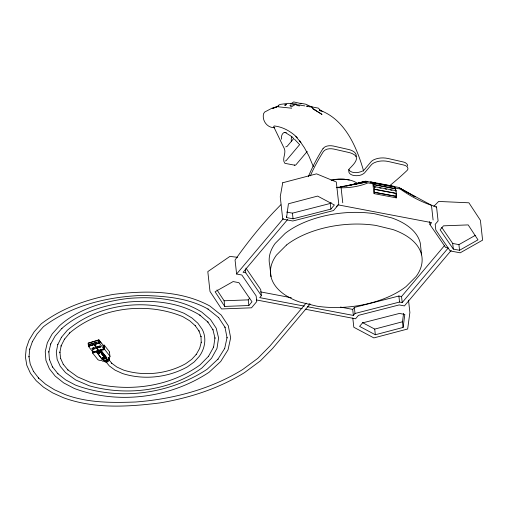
<?xml version="1.0" encoding="UTF-8"?>
<svg xmlns="http://www.w3.org/2000/svg" width="508" height="508" viewBox="0 0 508 508"><rect width="100%" height="100%" fill="white"/><g stroke="black" fill="none" stroke-linecap="round" stroke-linejoin="round"><path stroke-width="0.76" d="M98.425 353.352C99.117 353.644 100.514 352.095 98.412 353.447M103.594 354.267L102.102 354.355L103.581 354.444M407.606 165.913L407.238 164.294L405.644 162.89A9.315 5.029 -6.3 0 0 403.104 161.938L387.934 158.471C383.254 157.48 378.181 157.728 373.805 159.779A10.173 5.499 -6.3 0 0 370.916 161.938L364.515 169.526A7.811 4.223 -6.3 0 1 362.547 171.05C358.216 173.031 351.746 173.888 348.526 169.577M375.717 187.198L374.161 186.906L374.345 186.595L396.094 190.729L396.323 193.358L374.574 189.224L374.237 192.265L396.189 196.291A11.767 4.889 -79.2 0 1 395.992 197.803M375.018 192.418L395.986 196.399L396.323 193.358M98.609 353.333C101.187 352.895 98.095 353.104 98.895 353.409M102.299 353.333C103.537 352.654 101.543 354.222 101.263 353.301M102.413 358.248C101.549 358.242 104.654 357.88 103.657 358.858L104.216 358.572L103.397 358.394M102.438 358.299L102.4 357.867M102.959 355.625L103.181 355.105A0.921 0.495 -6.3 0 1 103.537 355.016L104.343 355.27L103.556 355.168A0.921 0.495 -6.3 0 0 103.2 355.263C102.286 355.727 104.191 356.025 103.892 355.238M102.87 358.083L102.489 358.204M286.582 217.583L288.423 203.778L317.602 196.088L334.372 204.984L330.886 209.118L293.065 218.815L286.582 217.583L286.423 216.167M403.098 327.431L404.832 314.458L399.44 313.43L362.515 322.904L359.575 326.384L375.336 334.753L403.098 327.431L402.476 321.78L403.6 313.385M104.324 356.165L105.181 356.222L103.803 356.47M356.14 156.661C356.832 154.165 354.705 152.032 352.666 150.984A15.894 8.585 -6.3 0 0 348.532 149.479L333.35 146.025C329.908 145.377 325.545 145.517 323.126 148.406M102.267 353.13L101.282 353.46M106.248 362.096L109.341 365.944L115.005 370.116L122.523 373.539C143.834 380.257 167.932 377.66 187.446 366.833L194.234 361.931L199.276 356.381C204.94 348.679 206.87 338.004 202.209 329.336L197.879 323.228L191.999 318.002L184.226 313.36C146.469 297.637 98.673 303.613 67.297 330.302L61.481 337.249L57.766 344.583L56.299 352.044L57.137 359.378L60.255 366.319L65.532 372.631L75.717 379.984L89.218 385.775C126.803 396.316 169.97 391.052 201.955 367.944L211.544 358.242L217.005 348.374L218.58 338.01L216.218 328.212L210.515 319.57L201.714 312.064C180.061 298.539 153.499 296.367 128.607 298.406C103.823 301.346 78.511 308.87 59.506 325.723L52.165 333.978L47.346 342.716L45.244 351.631L45.936 360.42L49.39 368.77L55.22 376.136L63.671 382.886L74.257 388.455C118.116 404.87 170.212 398.05 209.08 372.256L220.694 361.518L228.035 349.822L230.664 337.788L228.282 325.717L221.202 315.055L209.804 305.968C180.486 290.087 145.498 290.481 113.24 294.405C87.528 299.168 62.268 307.791 41.294 323.799L34.169 331.794L29.089 340.17L26.226 348.367L25.4 356.94L26.822 365.328L30.455 373.323L36.189 380.721L43.548 387.198L52.673 392.894L63.621 397.808C94.342 408.978 127.972 406.908 159.849 402.927C189.573 397.935 218.789 388.556 244.519 372.612L260.274 360.959L272.58 348.488L309.816 304.324M100.355 352.057L100.451 351.669M100.247 351.758C101.105 352.571 101.225 351.65 100.521 351.879M371.653 182.524L371.773 182.099L393.522 186.233L393.402 186.658L371.653 182.524L372.777 183.331L372.897 182.905L394.64 187.033L395.522 188.57L395.91 191.04L396.094 190.729M394.525 187.465L394.64 187.033M101.479 353.479L102.489 353.06M101.975 352.158L100.635 352.666L101.613 352.679L101.816 352.203M104.235 356.197C101.67 356.057 106.75 355.752 103.41 355.873C105.023 355.041 104.75 356.076 103.835 356.73C105.397 357.162 105.334 355.562 103.861 356.578M105.004 356.254L104 356.68L104.959 356.197M104.756 356.711C107.309 356.305 103.181 358.172 104.667 356.737M100.832 352.533L101.956 352.311M103.543 355.949L104.578 355.708L103.6 356.165M104.457 357.251L105.391 356.737M103.08 355.352L103.911 355.397L102.946 355.467M103.099 355.511L103.715 355.39M102.908 353.6C102.26 354.209 103.257 353.193 102.737 353.987C100.686 354.8 102.73 352.654 102.997 353.752M102.743 353.435C101.822 354.698 101.822 353.2 102.591 353.981M102.426 353.955L101.918 354.051L102.381 353.606M102.889 358.013L103.676 358.007M57.766 344.583L57.937 344.24M61.316 337.572L61.481 337.249M104.311 355.13L103.715 355.092M100.794 351.657L100.368 351.942M102.222 358.115C102.768 359.029 103.676 356.578 103.467 358.254C103.664 356.8 101.918 359.391 103.238 358.445L103.492 358.902L103.022 359.143M102.426 358.14L103.035 357.892M374.161 186.906L373.774 184.436L372.897 182.905M103.397 358.229L103.27 357.886L103.054 358.248M98.882 353.651L98.565 353.206M349.314 179.991C343.433 178.822 337.058 178.676 331.133 180.181M307.232 151.409L296.177 164.522A4.826 2.007 -79.2 0 1 294.38 164.998M237.617 257.315L229.934 256.4L207.81 271.609L209.994 291.433L221.513 308.953L251.498 307.816L256.769 301.568L256.14 295.916L241.846 275.019L236.607 274.022L283.407 218.529M287.604 219.532L243.097 272.313L245.751 272.821L261.391 295.675L259.734 297.637L304.317 306.121M248.863 305.511L252.006 301.79L238.925 282.67L233.121 281.565L215.1 291.763L224.733 306.426L248.863 305.511L248.241 299.86L249.746 298.075M286.607 212.052L292.443 213.163L330.264 203.467L331.146 202.419M336.334 206.8L337.985 204.838L431.61 222.631L429.959 224.593L445.592 247.447L448.253 247.955L402.209 302.558L399.548 302.05L355.016 313.468L353.365 315.43L307.315 306.68M306.102 303.143L269.926 346.05L257.785 358.356L242.748 369.481C210.566 389.363 173.095 399.117 135.617 401.999C111.817 402.888 87.255 402.965 64.675 394.373L54.508 389.795L45.625 384.245L38.456 377.939L38.716 378.193L33.414 371.278L33.591 371.621L30.251 364.223L28.943 356.495L29.007 356.889L29.743 348.977L29.686 349.364L32.461 341.427L32.29 341.763L37.059 333.953L43.434 326.701C71.603 305.359 107.137 296.85 141.935 295.421C164.541 296.088 188.189 297.713 208.236 309.201L207.956 309.042L218.726 317.678L218.491 317.398L225.095 327.406L224.949 327.044L227.082 337.928L227.057 337.534L224.619 348.755L224.714 348.386L217.811 359.397L218.002 359.112L207.201 369.202C169.202 394.411 118.275 401.098 75.394 385.051L65.659 379.876L57.722 373.577L57.982 373.825L52.362 366.732L52.54 367.074L49.384 359.385L49.447 359.772L48.844 351.707L48.787 352.101L50.756 343.891L50.584 344.227L55.074 336.112L61.951 328.339L61.716 328.555C80.207 312.16 104.838 304.832 128.962 301.968C153.181 299.98 179.026 302.101 200.095 315.258L199.809 315.087L208.02 322.18L207.785 321.894L213.042 329.921L212.896 329.552L215.005 338.207L214.979 337.814L213.563 347.383L213.658 347.008L208.413 356.483L208.61 356.191L200.025 364.928C168.859 387.445 126.797 392.57 90.176 382.302L77.597 376.904L67.742 369.786L68.002 370.034L63.214 364.249L63.386 364.592L60.585 358.305L60.649 358.692L59.906 352.082L59.849 352.469L61.189 345.713L61.017 346.056L64.579 339.02L64.421 339.338L69.774 332.88L69.532 333.102C99.93 307.245 146.228 301.435 182.816 316.668L189.757 320.827L195.396 325.838L195.161 325.552L199.072 331.108L198.926 330.746L201.016 336.702L200.99 336.309L201.206 342.519L201.308 342.138L199.638 348.437L196.139 354.647L196.329 354.349L191.745 359.321L185.738 363.665C167.043 374.034 143.954 376.53 123.539 370.091L116.916 367.055L111.563 363.112L111.823 363.366L109.087 359.886M436.016 207.518L436.543 206.889L430.295 204.883A94.082 68.84 40.1 0 1 400.26 189.001L395.421 188.087A11.62 4.826 -79.2 0 0 392.932 186.373M353.365 315.43L352.698 309.397L354.349 307.435L398.888 296.018L401.542 296.526L444.519 245.561M451.212 250.425L404.419 305.918L399.186 304.921L358.464 315.36L355.568 318.789L305.187 309.213M280.835 204.743L273.837 211.969A547.478 227.565 -79.2 0 0 239.42 253.854L235.058 259.988L236.607 274.022M433.813 206.375L438.633 201.447L468.897 202.8L480.409 220.32L482.6 240.144L460.197 252.819L450.126 250.908L435.826 230.01L435.204 224.352L438.093 220.923L436.543 206.889M105.499 356.927L104.413 357.067M102.076 353.016L102.114 353.358M290.582 104.057L293.675 101.918L301.447 103.676L300.107 103.797L300.59 103.232L305.759 104.21L312.611 107.391M100.438 351.828C100.324 352.59 101.054 351.485 101.371 351.396L101.587 351.93L100.997 351.606M102.114 354.508L103.403 354.216M296.202 104.019L291.262 106.928L289.928 105.423L296.202 104.019L288.493 103.327L280.092 104.413L278.06 105.581M104.28 355.321L103.88 355.346M441.706 227.368L452.704 243.446L458.921 244.627L475.317 235.35M459.543 250.285L477.99 239.846L468.173 224.904L443.478 225.838L440.131 229.806L453.333 249.104L459.543 250.285L458.921 244.627M101.587 351.93L101.371 351.396M101.079 352.977L102.254 352.533M103.321 355.079L102.946 354.66L103.295 354.889M97.822 352.533L98.444 352.52L97.822 352.444M99.422 352.692C95.504 353.536 101.086 352.273 98.825 352.615L98.584 352.317L98.99 352.095M101.467 353.32L102.508 353.219L102.4 352.825L102.756 353.136M102.375 353.041L102.737 353.181M102.953 359.15L103.492 358.902M99.003 352.254L98.584 352.317M103.6 354.343L103.2 353.93L103.632 354.406M103.416 358.553L103.867 358.165M278.74 106.026L272.244 108.56L278.6 106.261M88.57 344.703L98.831 341.636M278.581 106.223L272.015 108.179L264.624 112.065L263.506 113.811C261.938 120.885 267.348 127.984 274.764 127.743M98.933 339.865L88.1 343.103L88.462 346.373L93.193 352.349L104.019 349.104L103.664 345.84L98.933 339.865L99.289 343.129L104.019 349.104M98.723 340.138L99.041 342.989L88.671 346.094L88.354 343.243L98.723 340.138L101.092 343.129M90.227 344.208L91.472 343.833M88.716 346.031L98.977 342.957M88.462 346.373L99.289 343.129M98.609 350.723L95.51 346.488M95.682 346.38L95.999 346.253L95.212 345.783L95.891 346.672M92.602 348.056L93.853 347.682M97.968 346.526L99.835 345.961L100.533 347.028L98.044 347.77L97.346 346.71L98.044 347.77M92.005 348.45L94.501 347.701L95.174 348.558L92.678 349.301L91.98 348.24M97.365 346.92L99.86 346.17M102.705 345.554L104.21 345.103L109.36 351.644A3.766 2.032 -6.3 0 1 109.468 352.247M98.019 347.561L100.533 347.028M93.447 352.006L102.978 349.155M97.841 350.742L93.396 352.069L92.456 350.876M98.584 350.52L103.772 348.964M92.64 353.085L104.699 349.479L109.842 356.019A3.766 2.032 -6.3 0 1 109.334 357.689A3.734 2.019 -6.3 0 0 108.947 359.556L102.921 361.359A3.734 2.019 -6.3 0 0 100.298 360.394A3.766 2.032 -6.3 0 1 97.841 359.613L92.64 353.085L92.399 350.895M98.946 351.917L100.901 351.333M97.028 352.882L101.6 351.511L107.004 358.337L102.432 359.708L96.984 352.501L102.432 359.708M98.603 352.476L99.377 352.628M102.387 359.334L106.966 357.962L101.556 351.136L101.6 351.511M353.174 184.69L364.547 181.47L353.365 184.607M362.375 322.548L374.714 329.095L402.476 321.78M346.481 186.138L365.544 181.166L375.914 183.109M351.307 185.09L366.484 181.312L340.144 187.274M353.517 184.702L355.048 184.391M356.584 184.08L367.328 181.889L340.258 186.868L341.109 187.776L342.767 202.806M332.111 180.169L338.112 179.267L344.113 179.222L349.714 180.048A23.285 12.579 -6.3 0 1 357.683 183.579M336.264 187.414L341.674 186.931M216.986 289.935L224.111 300.774L248.241 299.86M309.302 304.057L309.702 304.044M370.478 182.074L371.773 182.099M337.274 187.662L343.281 187.776A94.082 68.84 40.1 0 0 368.04 182.88L372.872 183.801L373.952 193.599L396.507 197.885L396.005 193.364M295.993 104.489L304.743 105.899M296.602 105.493L299.637 105.905M278.473 106.845L291.675 108.198M285.388 160.979L286.175 160.598L299.631 144.64L294.519 139.224M102.514 358.502L103.238 358.445M104.318 360.616L105.099 360.934A2.737 2.184 -38.2 0 0 107.029 360.28L106.585 359.689M285.737 146.895L287.058 146.437L293.745 138.544L290.811 135.992L285.191 132.486A7.601 3.162 -79.2 0 0 282.448 134.042A3.404 1.416 -79.2 0 0 281.413 137.928L281.426 138.392A5.226 2.172 -79.2 0 0 281.61 139.198M307.067 105.982L318.338 108.121L320.015 109.918M306.172 106.172L307.607 106.439M309.035 106.712L310.464 106.985M284.829 132.404L286.341 132.69M294.697 165.195L284.867 163.328C281.629 159.277 286.245 153.613 284.474 148.946L273.641 126.587L274.18 125.952C283.077 126.898 291.103 131.547 297.377 137.77M377.469 183.401L389.122 185.617M390.671 185.915L392.227 186.207M393.871 186.512L398.704 187.433L411.677 194.837M373.774 184.436L395.522 188.57M373.59 184.747L395.338 188.881M379.597 187.935L381.152 188.233M385.032 188.97L386.588 189.268M390.474 190.005L392.024 190.297M374.371 189.338L396.119 193.472M260.604 291.897L291.3 297.726M340.417 307.061L352.698 309.397M256.356 299.936L302.177 308.654M101.835 352.361L100.851 352.692M319.615 110.172C344.976 119.202 356.781 147.123 363.645 171.152M103.149 355.6L103.181 355.219M102.889 358.972L104.216 358.572M103.93 358.388L102.629 358.61M319.526 109.868L322.783 111.665M313.696 109.099L315.036 109.842M409.772 193.821L399.548 188.011L431.47 205.276L433.095 219.977M411.137 194.596L415.226 196.914M413.042 195.612L414.407 196.393M312.337 108.401L322.002 114.408L312.972 108.795M319.532 110.23L320.84 111.068M295.796 136.563L300.857 142.373L299.758 140.945L304.463 147.834L308.781 155.766L313.341 166.592M107.702 361.131L107.525 360.928A2.718 2.172 -38.2 0 1 105.613 361.575L105.772 361.785A2.737 2.184 -38.2 0 0 107.702 361.131L106.75 359.905M103.207 353.962L103.422 354.374M94.19 344.659L95.009 345.885L95.663 345.675L96.126 346.265L95.402 346.488M94.082 344.659L98.711 350.698L95.263 346.475M98.425 352.361L98.679 352.825M88.354 343.243L89.3 344.443M108.274 359.651A2.73 2.178 -38.2 0 1 107.359 360.712L107.201 360.496A2.73 2.178 -38.2 0 0 108.115 359.435M107.359 360.712L106.921 360.115A1.803 1.435 -38.2 0 0 107.264 359.797M245.98 268.091L260.725 289.643L261.391 295.675M102.927 353.574L103.016 353.911M311.899 106.896L311.963 107.499M452.704 243.446L453.333 249.104M429.622 221.577L429.959 224.593M421.577 254.87L420.287 243.186A76.175 41.154 -6.3 0 0 391.681 217.888L374.618 213.747A76.175 41.154 -6.3 0 0 285.223 233.324L275.177 243.408A76.175 41.154 -6.3 0 0 269.729 265.017L271.018 276.708M408.515 300.152L409.88 312.49L407.67 329L373.875 337.909L353.816 327.266L352.8 318.027M395.421 188.087L395.757 191.103M401.542 296.526L402.209 302.558M398.888 296.018L399.548 302.05M374.714 329.095L375.336 334.753M354.349 307.435L355.016 313.468M330.264 203.467L330.886 209.118M292.443 213.163L293.065 218.815M245.339 269.05L245.751 272.821M224.111 300.774L224.733 306.426M109.474 352.095L109.957 356.47M108.788 358.096L108.947 359.556M104.21 345.103L104.699 349.479M103.454 346.113L103.689 348.253M103.632 355.181L103.651 355.568M103.251 354.952L103.302 355.333M102.819 353.53L102.826 353.885M102.47 352.812L102.508 353.219M102.337 353.701L102.343 354.057M102.254 353.682L102.26 354.095M102.051 353.695L102.057 354.108M96.926 342.202L95.682 342.576M95.091 342.754L93.847 343.129M95.174 348.558L92.678 349.301M93.224 343.313L91.98 343.687M93.047 351.041L93.193 352.349M374.345 186.595L374.574 189.224M310.134 304.032A1.937 1.416 40.1 0 1 308.877 304.07M108.515 357.772A2.73 2.178 -38.2 0 1 108.026 361.569A2.73 2.178 -38.2 0 1 104.305 360.947M108.585 357.746A2.724 2.172 -38.2 0 1 108.864 359.454L108.687 359.251A2.737 2.178 -38.2 0 0 108.674 358.038M103.886 360.604A2.73 2.178 -38.2 0 0 105.435 361.359L105.27 361.15A2.73 2.178 -38.2 0 1 103.721 360.388M106.185 359.931A1.791 1.429 -38.2 0 1 105.753 360.077M389.903 185.541A396.348 214.122 -6.3 0 0 407.035 170.491C408.756 169.145 407.772 166.63 405.981 165.906A9.315 5.029 -6.3 0 0 403.441 164.954L388.264 161.487C383.584 160.496 378.511 160.744 374.142 162.795A10.173 5.499 -6.3 0 0 371.246 164.954L364.852 172.542A7.811 4.223 -6.3 0 1 362.877 174.066C358.629 177.095 346.126 176.213 349.225 168.974C352.749 165.24 361.226 157.829 353.003 153.994A15.894 8.585 -6.3 0 0 348.863 152.495L333.68 149.041C330.238 148.393 325.876 148.533 323.463 151.422A424.478 229.318 -6.3 0 0 310.35 175.819M308.362 176.714A424.478 229.318 -6.3 0 1 323.094 148.399M291.922 136.531A3.404 1.416 -79.2 0 0 291.236 139.795L291.249 140.259A5.226 2.172 -79.2 0 0 291.611 141.516M370.383 182.086A11.62 4.826 -79.2 0 1 372.872 183.801M374.44 192.157A11.767 4.889 -79.2 0 1 374.244 193.669M284.931 104.908L284.893 105.493L286.563 104.591L284.931 104.908M282.734 182.753L280.251 196.729L282.721 219.088L292.786 220.999L333.508 210.56L338.779 204.311L336.315 181.997L316.535 173.844L282.734 182.753M286.512 245.015L276.466 255.092A76.175 41.154 -6.3 0 0 299.625 302L316.687 306.146A76.175 41.154 -6.3 0 0 406.082 286.563L416.128 276.485A76.175 41.154 -6.3 0 0 392.976 229.578L375.907 225.431A76.175 41.154 -6.3 0 0 286.512 245.015"/></g></svg>
